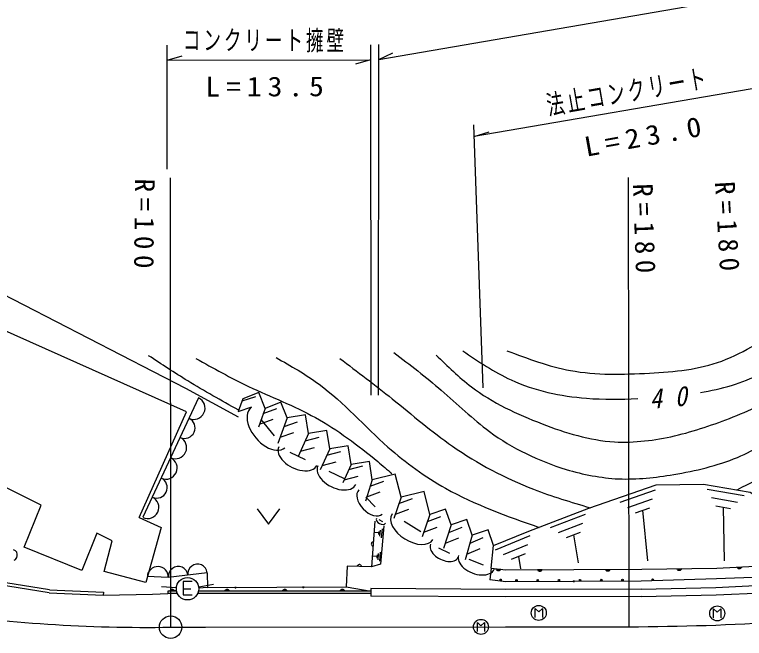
# Model space of a CAD drawing. Units: millimetres, scale not verified. Extents: x 40000 to 680000, y 20000 to 380000.
# Drawn here: x 453735 to 502416, y 270493 to 312137 of the extents above; entities that cross this region are included whole.
import ezdxf

# ---------------------------------------------------------------- set-up
doc = ezdxf.new("R2010")
doc.units = ezdxf.units.MM
doc.header["$LTSCALE"] = 1000
doc.layers.add('M-BGD', color=7, linetype='Continuous', lineweight=25)
doc.styles.add('ＭＳ ゴシック', font='')
doc.styles.get('ＭＳ ゴシック').set_extended_font_data('MS Gothic')

msp = doc.modelspace()

# ---------------------------------------------------------------- linework, layer by layer
at = {"layer": 'M-BGD'}
for p, q in [((478034, 309145), (538334, 319533)), ((477482, 310107), (477506, 286722)), ((478011, 286723), (478035, 310145)), ((463923, 301809), (463914, 310101)), ((463915, 309101), (464915, 309382)), ((478034, 309145), (478972, 309590)), ((463915, 309101), (477483, 309107)), ((477483, 309107), (476483, 308827)), ((507474, 307972), (484395, 303996)), ((484984, 287215), (484367, 304787)), ((484395, 303996), (485388, 304300)), ((464121, 301241), (464143, 271243)), ((494655, 301270), (494701, 271272)), ((466004, 286543), (462294, 278576)), ((468967, 286478), (468659, 285649)), ((468917, 286344), (469829, 286647)), ((468657, 285641), (469568, 285943)), ((470440, 285848), (470011, 284604)), ((470324, 285510), (471228, 285832)), ((462054, 278560), (465203, 285615)), ((470079, 284801), (470983, 285123)), ((471080, 284022), (470176, 285096)), ((471914, 285219), (471300, 283499)), ((471708, 284641), (472616, 284954)), ((471456, 283935), (472364, 284248)), ((473335, 284182), (472651, 282639)), ((473115, 283685), (474043, 283930)), ((473135, 282414), (472119, 282912)), ((472811, 282999), (473740, 283244)), ((474755, 283146), (474125, 281749)), ((474563, 282721), (475494, 282960)), ((474255, 282037), (475186, 282276)), ((476175, 282109), (475630, 280889)), ((476025, 281773), (476954, 282015)), ((475738, 281137), (474723, 281635)), ((475719, 281088), (476649, 281330)), ((477595, 281073), (477135, 279661)), ((477458, 280652), (478357, 280990)), ((499939, 280450), (502403, 280028)), ((477787, 279278), (477167, 279926)), ((477226, 279939), (478125, 280277)), ((479515, 279922), (479039, 278494)), ((494119, 279587), (496483, 280401)), ((479371, 279492), (480273, 279824)), ((494636, 279236), (496291, 279806)), ((500224, 279893), (501949, 279598)), ((479134, 278781), (480036, 279113)), ((495154, 278886), (496099, 279211)), ((495626, 279048), (495950, 275678)), ((500509, 279337), (501495, 279169)), ((501002, 279253), (501069, 275673)), ((462054, 278560), (463522, 277905)), ((481434, 278770), (480912, 277265)), ((481271, 278301), (482176, 278622)), ((489487, 277887), (491821, 278783)), ((477763, 278329), (477550, 275264)), ((478289, 278278), (478049, 278408)), ((478366, 278003), (478147, 275445)), ((480823, 277609), (479731, 278290)), ((482849, 278076), (482355, 276498)), ((490017, 277555), (491650, 278182)), ((459223, 277519), (458221, 275035)), ((460247, 277007), (459223, 277519)), ((463522, 277905), (462486, 274230)), ((478028, 277531), (477718, 277557)), ((478038, 277638), (478019, 277423)), ((478107, 277319), (478141, 277726)), ((478245, 277813), (478194, 277216)), ((481025, 277593), (481930, 277914)), ((482692, 277573), (483586, 277922)), ((490546, 277222), (491480, 277581)), ((482468, 276857), (483363, 277206)), ((484264, 277382), (483798, 275730)), ((484113, 276845), (484997, 277219)), ((485809, 276417), (488123, 277362)), ((491013, 277402), (491320, 275537)), ((482773, 276154), (482036, 276513)), ((486345, 276096), (487965, 276758)), ((477915, 276065), (477897, 275850)), ((477984, 275746), (478019, 276153)), ((478123, 276240), (478072, 275643)), ((483909, 276123), (484794, 276497)), ((486881, 275775), (487807, 276153)), ((477906, 275958), (477595, 275984)), ((485008, 275389), (484063, 275758)), ((487344, 275964), (487491, 275144)), ((475910, 275320), (475852, 273939)), ((477550, 275264), (475910, 275320)), ((478147, 275445), (477550, 275264)), ((485514, 275175), (485433, 274407)), ((485514, 275175), (486506, 275081)), ((485871, 275123), (486145, 275097)), ((486138, 275079), (485875, 275104)), ((485879, 275086), (486130, 275062)), ((486110, 275046), (485895, 275066)), ((486506, 275081), (495573, 275105)), ((488634, 275068), (488910, 275069)), ((488905, 275051), (488641, 275050)), ((493168, 275081), (493444, 275081)), ((493438, 275063), (493174, 275063)), ((495573, 275105), (500570, 275192)), ((497934, 275128), (498210, 275133)), ((498204, 275115), (497940, 275110)), ((497947, 275092), (498199, 275097)), ((498181, 275078), (497965, 275075)), ((497983, 275057), (498163, 275060)), ((500570, 275192), (503596, 275340)), ((501946, 275241), (502222, 275255)), ((502217, 275237), (501953, 275224)), ((501960, 275206), (502212, 275218)), ((502195, 275199), (501979, 275189)), ((501998, 275172), (502178, 275181)), ((502148, 275161), (502029, 275155)), ((456069, 273742), (450665, 274611)), ((463989, 274566), (462588, 274617)), ((466584, 274881), (463989, 274566)), ((466584, 274881), (466602, 273892)), ((485912, 275047), (486091, 275030)), ((486059, 275014), (485940, 275026)), ((488647, 275032), (488899, 275033)), ((488881, 275015), (488665, 275015)), ((488683, 274997), (488863, 274997)), ((488833, 274979), (488713, 274979)), ((493180, 275045), (493432, 275045)), ((493414, 275027), (493198, 275027)), ((493216, 275009), (493396, 275009)), ((493367, 274991), (493247, 274991)), ((498133, 275042), (498013, 275040)), ((503600, 274594), (500551, 274472)), ((456049, 273543), (450751, 274394)), ((466014, 273941), (466999, 274113)), ((486505, 274272), (485433, 274407)), ((495534, 274309), (486505, 274272)), ((490997, 274299), (491089, 274299)), ((491085, 274307), (491001, 274307)), ((491006, 274315), (491078, 274315)), ((491070, 274323), (491014, 274323)), ((491026, 274329), (491058, 274329)), ((500551, 274472), (495534, 274309)), ((456069, 273742), (459661, 273588)), ((464527, 273863), (463529, 273931)), ((464539, 273699), (463953, 273644)), ((463953, 273644), (463953, 273494)), ((464548, 273644), (463953, 273644)), ((464388, 273662), (464112, 273662)), ((464118, 273680), (464382, 273680)), ((464376, 273698), (464124, 273698)), ((464142, 273716), (464358, 273716)), ((464340, 273734), (464160, 273734)), ((464190, 273752), (464310, 273752)), ((464975, 273812), (465485, 273812)), ((477520, 273650), (465987, 273645)), ((466602, 273892), (466021, 273838)), ((466602, 273892), (475852, 273939)), ((468048, 273664), (467772, 273664)), ((467778, 273682), (468042, 273682)), ((468035, 273700), (467783, 273700)), ((467801, 273718), (468017, 273718)), ((467999, 273736), (467819, 273736)), ((467849, 273754), (467969, 273754)), ((468520, 273894), (468428, 273893)), ((468432, 273885), (468516, 273886)), ((468510, 273878), (468438, 273877)), ((468446, 273869), (468502, 273870)), ((468490, 273864), (468458, 273864)), ((471892, 273666), (471616, 273665)), ((471622, 273683), (471886, 273684)), ((471880, 273702), (471628, 273701)), ((471646, 273719), (471862, 273720)), ((471844, 273738), (471664, 273737)), ((471694, 273755), (471814, 273756)), ((473042, 273917), (472950, 273916)), ((472955, 273908), (473039, 273909)), ((473033, 273901), (472961, 273900)), ((472969, 273892), (473025, 273893)), ((473013, 273887), (472981, 273887)), ((475736, 273667), (475460, 273667)), ((475466, 273685), (475730, 273685)), ((475724, 273703), (475472, 273703)), ((475490, 273721), (475706, 273721)), ((475688, 273739), (475508, 273739)), ((475538, 273757), (475658, 273757)), ((475852, 273939), (477520, 273650)), ((477508, 273818), (477505, 273318)), ((456049, 273543), (459653, 273388)), ((462933, 273437), (463953, 273494)), ((464597, 273494), (463953, 273494)), ((477520, 273500), (465948, 273495)), ((486474, 271259), (494701, 271272))]:
    msp.add_line(p, q, dxfattribs=at)
for points in [[(468663, 285258), (465161, 287175), (443578, 298304), (441133, 290337)], [(465203, 285615), (452641, 291222), (450188, 285725)], [(485679, 276688), (485319, 277743), (484264, 277382), (483903, 278437), (482849, 278076), (482488, 279131), (481434, 278770), (481050, 280305), (479515, 279922), (479131, 281457), (477595, 281073), (477403, 282301), (476175, 282109), (475983, 283338), (474755, 283146), (474563, 284374), (473335, 284182), (473143, 285411), (471914, 285219), (471492, 286270), (470440, 285848), (470018, 286900), (468967, 286478)], [(455498, 279381), (449353, 282454), (450828, 285405)], [(485514, 275175), (485679, 276688), (488031, 277649), (492039, 279188), (496533, 280735), (499688, 280797), (502805, 280264), (507976, 276855), (508162, 275702), (508632, 274975)], [(458221, 275035), (454372, 276587), (455498, 279381)], [(469923, 279144), (470673, 278124), (471423, 279144)], [(462486, 274230), (459710, 274957), (460247, 277007)], [(477667, 276946), (477630, 276937), (477599, 276921), (477567, 276893), (477547, 276864), (477533, 276829), (477529, 276781), (477539, 276745), (477555, 276713), (477582, 276681), (477611, 276661), (477646, 276647)], [(453701, 275706), (453791, 275766), (453881, 275886), (453911, 276006), (453911, 276126), (453881, 276246), (453791, 276336), (453671, 276396)], [(476880, 275287), (476869, 275324), (476852, 275354), (476823, 275385), (476794, 275404), (476758, 275417), (476710, 275419), (476674, 275408), (476643, 275391), (476612, 275362), (476593, 275333), (476580, 275297)], [(465575, 274292), (464975, 274292), (464975, 273392), (465575, 273392)], [(495520, 273789), (500508, 273895), (503590, 274042), (506323, 274229), (508735, 274422), (511788, 274386)], [(495520, 273789), (486505, 273758), (477508, 273818)], [(495531, 273289), (500532, 273395), (503624, 273543), (506363, 273731), (508752, 273922), (511794, 273886)], [(459661, 273588), (459653, 273388), (462933, 273437)], [(495531, 273289), (486504, 273258), (477505, 273318)], [(488462, 271896), (488462, 272496), (488702, 272276), (488942, 272496), (488942, 271896)], [(500363, 271863), (500363, 272463), (500603, 272243), (500843, 272463), (500843, 271863)], [(464143, 271243), (466473, 271245), (486474, 271259)], [(484603, 270964), (484603, 271564), (484843, 271344), (485083, 271564), (485083, 270964)]]:
    msp.add_lwpolyline(points, dxfattribs=at)
for points in [[(486159, 275114), (486144, 275079), (486123, 275051), (486090, 275024), (486059, 275009), (486022, 275000), (485974, 275004), (485939, 275020), (485911, 275041), (485884, 275073), (485869, 275105), (485860, 275142)], [(488922, 275087), (488911, 275051), (488893, 275021), (488863, 274991), (488833, 274973), (488797, 274961), (488749, 274961), (488713, 274973), (488683, 274991), (488653, 275020), (488635, 275050), (488622, 275086)], [(493456, 275099), (493444, 275063), (493426, 275033), (493396, 275003), (493367, 274985), (493331, 274973), (493283, 274973), (493247, 274985), (493216, 275003), (493186, 275033), (493168, 275063), (493156, 275099)], [(498222, 275151), (498210, 275115), (498193, 275085), (498163, 275054), (498134, 275036), (498098, 275023), (498050, 275022), (498014, 275034), (497983, 275051), (497953, 275081), (497934, 275110), (497922, 275146)], [(502233, 275273), (502223, 275237), (502206, 275206), (502178, 275175), (502149, 275155), (502113, 275141), (502065, 275139), (502029, 275149), (501998, 275166), (501967, 275194), (501947, 275223), (501933, 275259)], [(490993, 274291), (490997, 274303), (491002, 274313), (491012, 274323), (491022, 274329), (491034, 274333), (491050, 274333), (491062, 274329), (491072, 274323), (491082, 274313), (491089, 274303), (491093, 274291)], [(464100, 273644), (464112, 273680), (464130, 273710), (464160, 273740), (464190, 273758), (464226, 273770), (464274, 273770), (464310, 273758), (464340, 273740), (464370, 273710), (464388, 273680), (464400, 273644)], [(467760, 273646), (467772, 273682), (467789, 273712), (467819, 273742), (467849, 273760), (467885, 273772), (467933, 273772), (467969, 273760), (467999, 273742), (468029, 273712), (468048, 273682), (468060, 273646)], [(468524, 273902), (468520, 273890), (468514, 273880), (468504, 273870), (468494, 273864), (468482, 273860), (468466, 273860), (468454, 273864), (468444, 273869), (468434, 273879), (468428, 273889), (468424, 273901)], [(471604, 273647), (471616, 273683), (471634, 273713), (471664, 273743), (471694, 273761), (471730, 273774), (471778, 273774), (471814, 273762), (471844, 273744), (471874, 273714), (471892, 273684), (471904, 273648)], [(473046, 273925), (473043, 273913), (473037, 273903), (473027, 273893), (473017, 273887), (473005, 273883), (472989, 273883), (472977, 273887), (472967, 273892), (472957, 273902), (472951, 273912), (472946, 273924)], [(475448, 273649), (475460, 273685), (475478, 273715), (475508, 273745), (475538, 273763), (475574, 273775), (475622, 273775), (475658, 273763), (475688, 273745), (475718, 273715), (475736, 273685), (475748, 273649)]]:
    msp.add_lwpolyline(points, close=True, dxfattribs=at)
for centre, radius in [((465275, 273812), 750), ((486151, 274404), 50), ((487215, 274376), 50), ((488629, 274379), 50), ((490043, 274383), 50), ((491457, 274387), 50), ((492871, 274391), 50), ((494286, 274395), 50), ((496292, 274410), 50), ((488702, 272196), 500), ((500603, 272163), 500), ((464143, 271243), 750), ((484843, 271264), 500), ((464143, 271243), 30)]:
    msp.add_circle(centre, radius, dxfattribs=at)
for centre, radius, start, end in [((465687, 285863), 750, 245.0329, 65.0329), ((465075, 284548), 700, 245.0329, 65.0329), ((464463, 283234), 750, 245.0329, 65.0329), ((463830, 281874), 750, 245.0329, 65.0329), ((463218, 280559), 700, 245.0329, 65.0329), ((462606, 279245), 750, 245.0329, 65.0329), ((463290, 274591), 700, 357.8945, 177.8945), ((464649, 274646), 650, 6.9342, 186.9342), ((465939, 274803), 650, 6.9342, 186.9342), ((462543, 371225), 99994, 261.51929, 270.9167), ((494014, 451261), 179990, 270.21872, 273.50606)]:
    msp.add_arc(centre, radius, start, end, dxfattribs=at)
for centre, major_axis, start_param, end_param in [((470628, 284559), (-1130, 1342), 0, 3.141593), ((472627, 282663), (-1269, 623), 0, 3.141593), ((475231, 281386), (-1269, 623), 0, 3.141593), ((477477, 279602), (775, -810), 3.141593, 6.283185), ((478169, 278343), (300, -162), 3.141593, 6.283185), ((480277, 277949), (1365, -851), 3.141593, 6.283185), ((482404, 276334), (-920, 448), 0, 3.141593), ((484535, 275573), (-1181, 460), 0, 3.141593)]:
    msp.add_ellipse(centre, major_axis=major_axis, ratio=0.6, start_param=start_param, end_param=end_param, dxfattribs=at)
for points, knots in [([(501931, 280418), (503631, 281276), (505324, 282145), (506889, 283211), (508246, 284136), (509506, 285210), (510735, 286311), (511917, 287370), (513071, 288454), (514180, 289584), (514645, 290057), (515101, 290538), (515558, 291019)], [0, 0, 0, 0, 1, 1, 1, 2, 2, 2, 3, 3, 3, 4, 4, 4, 4]), ([(479042, 289584), (480111, 288763), (481181, 287942), (482200, 287058), (483268, 286132), (484280, 285138), (485415, 284302), (486943, 283176), (488692, 282335), (490525, 281776), (491667, 281430), (492842, 281203), (494028, 281144), (495256, 281095), (496482, 281230), (497702, 281431), (499160, 281683), (500598, 282021), (501951, 282579), (503143, 283085), (504264, 283747), (505338, 284474), (506798, 285461), (508170, 286566), (509472, 287747), (510295, 288492), (511089, 289268), (511884, 290043)], [0, 0, 0, 0, 1, 1, 1, 2, 2, 2, 3, 3, 3, 4, 4, 4, 5, 5, 5, 6, 6, 6, 7, 7, 7, 8, 8, 8, 9, 9, 9, 9]), ([(483629, 289684), (484675, 288977), (485720, 288269), (486859, 287747), (488422, 287030), (490160, 286663), (491882, 286527), (493024, 286436), (494158, 286446), (495301, 286506)], [0, 0, 0, 0, 1, 1, 1, 2, 2, 2, 3, 3, 3, 3]), ([(486564, 289699), (487965, 289173), (489367, 288647), (490812, 288378), (492530, 288060), (494309, 288105), (496095, 288206), (497746, 288300), (499404, 288441), (500917, 289010), (501689, 289300), (502423, 289700), (503157, 290101)], [0, 0, 0, 0, 1, 1, 1, 2, 2, 2, 3, 3, 3, 4, 4, 4, 4]), ([(499477, 286913), (500896, 287144), (502274, 287516), (503509, 288177), (504395, 288652), (505208, 289276), (506021, 289900)], [0, 0, 0, 0, 1, 1, 1, 2, 2, 2, 2]), ([(468659, 285742), (467526, 286372), (466392, 287003), (465287, 287681), (464404, 288223), (463539, 288795), (462674, 289367)], [0, 0, 0, 0, 1, 1, 1, 2, 2, 2, 2]), ([(465830, 289182), (466989, 288534), (468148, 287887), (469347, 287316), (470826, 286612), (472367, 286024), (473797, 285235), (475281, 284415), (476647, 283379), (477959, 282292), (478277, 282030), (478591, 281764), (478903, 281496)], [0, 0, 0, 0, 1, 1, 1, 2, 2, 2, 3, 3, 3, 4, 4, 4, 4]), ([(471176, 289240), (472161, 288682), (473146, 288124), (474047, 287460), (475707, 286236), (477084, 284651), (478640, 283268), (479825, 282216), (481114, 281282), (482487, 280513), (484450, 279413), (486584, 278651), (488725, 277902)], [0, 0, 0, 0, 1, 1, 1, 2, 2, 2, 3, 3, 3, 4, 4, 4, 4]), ([(475425, 289182), (476602, 288295), (477778, 287407), (478927, 286484), (480256, 285416), (481548, 284301), (482947, 283326), (484619, 282160), (486443, 281194), (488344, 280455), (489581, 279974), (490851, 279589), (492124, 279214)], [0, 0, 0, 0, 1, 1, 1, 2, 2, 2, 3, 3, 3, 4, 4, 4, 4]), ([(481856, 289412), (482614, 288667), (483372, 287923), (484210, 287287), (485614, 286222), (487242, 285461), (488918, 284819), (490484, 284218), (492093, 283719), (493741, 283613), (495083, 283540), (496439, 283718), (497760, 284015), (499099, 284330), (500387, 284774), (501664, 285278), (502982, 285799), (504288, 286384), (505453, 287173), (506462, 287856), (507364, 288691), (508266, 289527)], [0, 0, 0, 0, 1, 1, 1, 2, 2, 2, 3, 3, 3, 4, 4, 4, 5, 5, 5, 6, 6, 6, 7, 7, 7, 7])]:
    msp.add_open_spline(points, degree=3, knots=knots, dxfattribs=at)

# ---------------------------------------------------------------- texts
at = {"layer": 'M-BGD', "char_height": 1320, "attachment_point": 7, "style": 'ＭＳ ゴシック'}
for s, insert, rotation in [('\\T1.17;\\W0.65;コンクリート擁壁', (464957, 309635), 359.8), ('\\T1.17;\\W0.65;法止コンクリート', (489370, 305271), 9.9), ('\\T1.4;\\W1.1;L=13.5', (466464, 306640), 0.2), ('\\T1.4;\\W1.1;L=23.0', (491869, 302626), 10.2), ('\\T1.42;R=100', (461749, 301195), 269.4), ('\\T1.42;R=180', (500428, 300967), 273.3), ('\\T1.42;R=180', (494957, 300843), 272), ('\\T2.07;\\W0.9;\\Q15;40', (496138, 285790), 5.2)]:
    msp.add_mtext(s, dxfattribs=dict(at, insert=insert, rotation=rotation))

doc.saveas('drawing.dxf')
